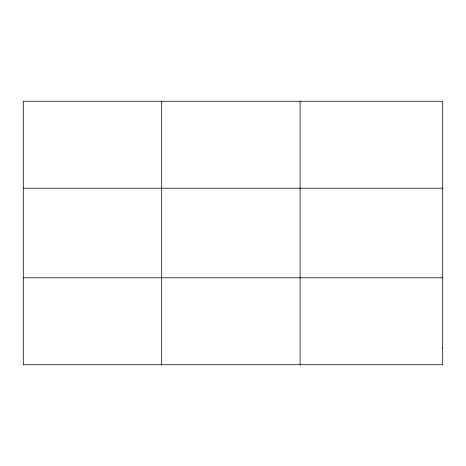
<?xml version="1.0" encoding="UTF-8"?>
<svg xmlns="http://www.w3.org/2000/svg" width="466" height="466" viewBox="0 0 466 466"><rect width="100%" height="100%" fill="white"/><g stroke="black" fill="none" stroke-linecap="round" stroke-linejoin="round"><path stroke-width="0.7" d="M161.702 364.744L161.702 101.256M300.104 364.744L300.104 101.256M23.3 188.206L442.7 188.206M23.3 277.794L442.7 277.794M442.7 347.351L442.7 364.744L23.3 364.744L23.3 101.256L442.7 101.256L442.7 347.351"/></g></svg>
